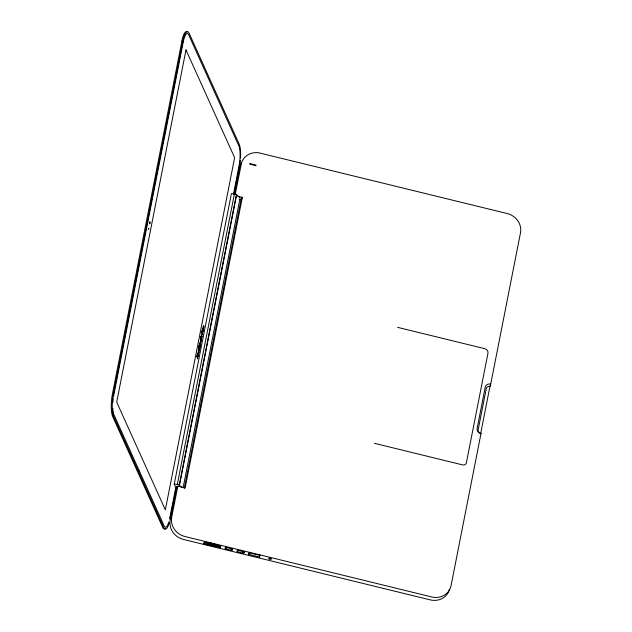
<?xml version="1.0" encoding="UTF-8"?>
<svg xmlns="http://www.w3.org/2000/svg" width="632" height="632" viewBox="0 0 632 632"><rect width="100%" height="100%" fill="white"/><g stroke="black" fill="none" stroke-linecap="round" stroke-linejoin="round"><path stroke-width="0.95" d="M198.306 352.293L198.511 351.463L198.574 352.308M198.756 352.332L198.464 350.168L198.977 352.127M199.38 346.581L199.475 347.197L199.68 346.62M203.488 327.115L203.322 327.897M199.428 348.619L199.206 349.48L198.93 347.877L199.151 350.405L199.428 348.619L199.214 349.109M203.717 326.934L203.228 328.845L203.528 325.851M199.388 349.251L199.262 348.611M199.902 346.549L199.688 348.516L199.625 347.553M200.526 343.381L200.052 344.985L200.478 341.928M201.15 340.206L200.676 341.801L200.873 338.744L201.316 340.221L200.613 341.809M201.039 338.752L200.779 341.817M200.036 343.184C200.344 345.507 200.423 341.193 200.257 344.061M200.66 340.008L200.715 340.869L200.929 340.3M203.204 327.052C203.512 329.375 203.623 325.053 203.433 327.929M200.305 343.484L200.147 344.029M202.145 332.211L201.964 331.8M176.202 488.647L174.242 484.159L231.415 193.574L234.472 193.819A1.904 0.766 11.1 0 1 236.431 194.482L240.097 198.037L183.114 487.659M202.351 332.298L202.224 330.441M113.476 396.627L183.161 42.304M187.254 31.9A16.945 4.274 -85.5 0 0 182.229 39.389L112.457 393.855A16.945 4.274 -85.5 0 0 112.78 416.796L162.629 527.214A16.945 4.274 -85.5 0 0 165.308 528.676M240.492 158.055A16.945 4.274 -85.5 0 0 239.07 143.867L189.221 33.449A16.945 4.274 -85.5 0 0 183.225 39.468L113.452 393.933A16.945 4.274 -85.5 0 0 113.784 416.875L163.625 527.293A16.945 4.274 -85.5 0 0 169.147 523.091M199.522 348.501L198.701 346.684C198.764 344.44 199.862 348.113 198.859 345.862M201.395 338.965L201.355 337.678L201.727 338.152L201.395 338.965L200.573 337.148C200.739 334.731 201.964 339.352 200.739 336.319M196.884 356.456L197.224 355.587L197.682 358.7L197.05 356.464M197.682 353.272C198.108 360.445 196.204 349.986 198.527 354.41C198.645 356.669 197.034 353.328 198.353 355.303M199.688 348.516L199.025 345.87M201.561 338.973L200.905 336.335M201.569 332.645L202.39 330.457L202.659 333.42C202.461 336.73 200.62 329.398 202.485 334.304M201.734 332.653L202.335 330.449M198.638 353.067L198.25 353.549L198.464 350.168M201.237 337.417L201.442 335.023M203.425 325.788L203.07 331.31L202.564 329.351M202.09 332.511L202.272 331.468L202.319 334.296M198.922 352L198.488 353.612L198.63 350.175M201.403 337.433L201.608 335.039M203.07 331.31L202.73 329.359M197.516 358.684L197.318 356.559L197.682 358.7M197.705 354.592L198.069 356.732L197.871 354.599M198.187 355.287L198.361 354.394L197.516 353.264M201.355 337.678L202.129 336.09L201.521 337.693M202.904 331.294L202.904 328.427L202.643 329.533M169.684 518.438L175.767 487.533L176.067 488.354M233.453 194.324L239.37 164.123A15.073 3.8 -85.5 0 0 239.117 146.521L188.47 34.333A15.073 3.8 -85.5 0 0 183.549 40.472L183.209 42.091M170.04 519.291L176.131 488.346L176.62 488.512L177 486.577M234.006 194.19L239.394 166.809A16.945 4.274 -85.5 0 0 239.773 164.731M176.841 486.482L170.245 520.01A16.945 15.405 26.9 0 0 183.849 539.554L429.91 599.808A16.945 15.405 26.9 0 0 449.471 589.087M181.542 487.28L179.251 485.068A1.904 0.766 11.1 0 0 177.3 484.404L239.599 167.527A16.945 15.405 26.9 0 1 241.582 162.424M237.75 196.204L242.333 197.326L185.152 487.912L177.829 486.119L171.738 517.063A16.945 15.405 26.9 0 0 185.342 536.615L431.403 596.869A16.945 15.405 26.9 0 0 451.098 585.469L480.968 433.678A4.408 0.458 -76.2 0 1 480.723 433.283L489.911 386.61A4.487 0.466 -76.2 0 1 490.709 384.161L520.452 232.995A16.945 15.405 26.9 0 0 506.848 213.442L258.583 152.754A16.945 15.405 26.9 0 0 241.606 162.582L235.199 194.561M179.251 485.068L236.431 194.482M179.48 485.258L236.652 194.672M184.236 488.536L241.029 199.886L242.333 197.326M203.78 543.733L203.962 542.801L220.315 546.727L220.11 547.683L220.931 546.064L205.195 542.051L204.61 542.098L203.828 543.836L220.086 547.699M204.025 543.923L204.207 542.999M208.797 543.67L207.501 543.631L216.831 545.843L208.797 543.67L208.655 542.588M209.761 543.923L209.942 542.991L208.979 542.738M210.756 544.168C210.203 542.588 212.873 543.228 211.76 544.413M212.613 545.013L212.771 544.057M212.755 544.658L212.937 543.725M213.79 544.895L213.655 543.812M214.793 545.139L214.935 544.215L213.94 543.97M215.583 545.724L215.939 544.46M219.549 547.723L219.731 546.798M225.19 548.418L225.711 547.399L232.702 549.113L232.181 550.132L230.964 550.267L225.972 549.042L225.19 548.418L225.506 546.814M225.972 549.042L226.446 546.633M230.964 550.267L231.28 548.655M232.181 550.132L232.497 548.521M237.624 551.894L236.842 551.278L237.363 550.251L244.355 551.965L243.841 552.984L242.617 553.119L237.624 551.894L237.94 550.29M242.617 553.119L242.933 551.507M243.841 552.984L244.157 551.381M248.708 554.39L249.482 552.85L260.139 555.457L259.357 556.997L248.708 554.39L249.055 552.621M259.357 556.997L259.705 555.228M199.278 349.836L198.977 350.389L199.104 347.884M202.738 328.419L202.809 329.548M198.93 347.877L198.938 349.251M176.533 488.678L177.829 486.119M201.45 336.714L201.964 336.082M201.616 336.722L202.129 336.09M199.665 345.072L199.396 346.676M199.791 347.568L199.831 345.08L199.222 346.668M211.941 543.481L212.652 543.567M181.858 41.12L182.861 41.199M181.811 41.372L182.806 41.451M174.242 484.159L177.3 484.404M216.397 545.037L217.029 544.839L216.302 544.46M239.204 199.435L241.029 199.886M397.639 327.352L484.799 348.698A3.99 3.626 26.9 0 1 487.951 353.225L466.4 462.735A3.294 2.994 26.9 0 1 462.64 464.915L374.389 443.301M197.318 356.559L198.069 356.732M197.058 355.571L197.761 355.777M200.936 338.736L201.166 339.589M199.736 345.112L199.925 346.083M200.376 341.959L200.542 342.765M202.967 328.419C204.199 330.212 203.749 324.248 203.709 326.404M139.032 470.406A1.043 0.916 -24.3 0 1 138.7 472.088M112.812 408.335A15.073 3.8 -85.5 0 0 113.728 414.221L164.375 526.409A15.073 3.8 -85.5 0 0 168.87 521.89M112.836 402.56A15.073 3.8 -85.5 0 1 113.199 398.563M240.326 160.315A16.945 4.274 -85.5 0 1 239.883 164.012M199.759 343.824C200.707 348.619 201.15 337.33 199.759 343.824M199.846 346.391L199.594 347.158L199.846 346.391M200.786 340.277C200.944 342.133 201.284 338.444 200.786 340.277M148.544 228.855C148.773 230.411 148.923 227.062 148.544 228.855M149.515 222.875C150.084 226.809 150.456 218.467 149.515 222.875M480.786 433.513L480.968 433.678A4.764 4.329 26.9 0 1 477.144 428.259L485.234 387.139A4.59 4.171 26.9 0 1 490.709 384.161A4.645 0.514 -77.1 0 0 489.934 386.618L489.437 386.5A3.002 2.733 26.9 0 0 486.348 388.182L478.108 430.044A3.176 2.891 26.9 0 0 480.304 433.157L480.786 433.513M185.99 49.936L116.699 402.11L165.339 509.858L234.63 157.692L185.99 49.936M250.019 163.601L249.893 164.217L255.889 165.687L256.007 165.071L250.019 163.601M269.208 558.996A1.383 0.553 11.1 0 0 271.428 559.036A1.383 0.553 11.1 0 0 269.659 558.103A1.383 0.553 11.1 0 0 269.208 558.996"/></g></svg>
